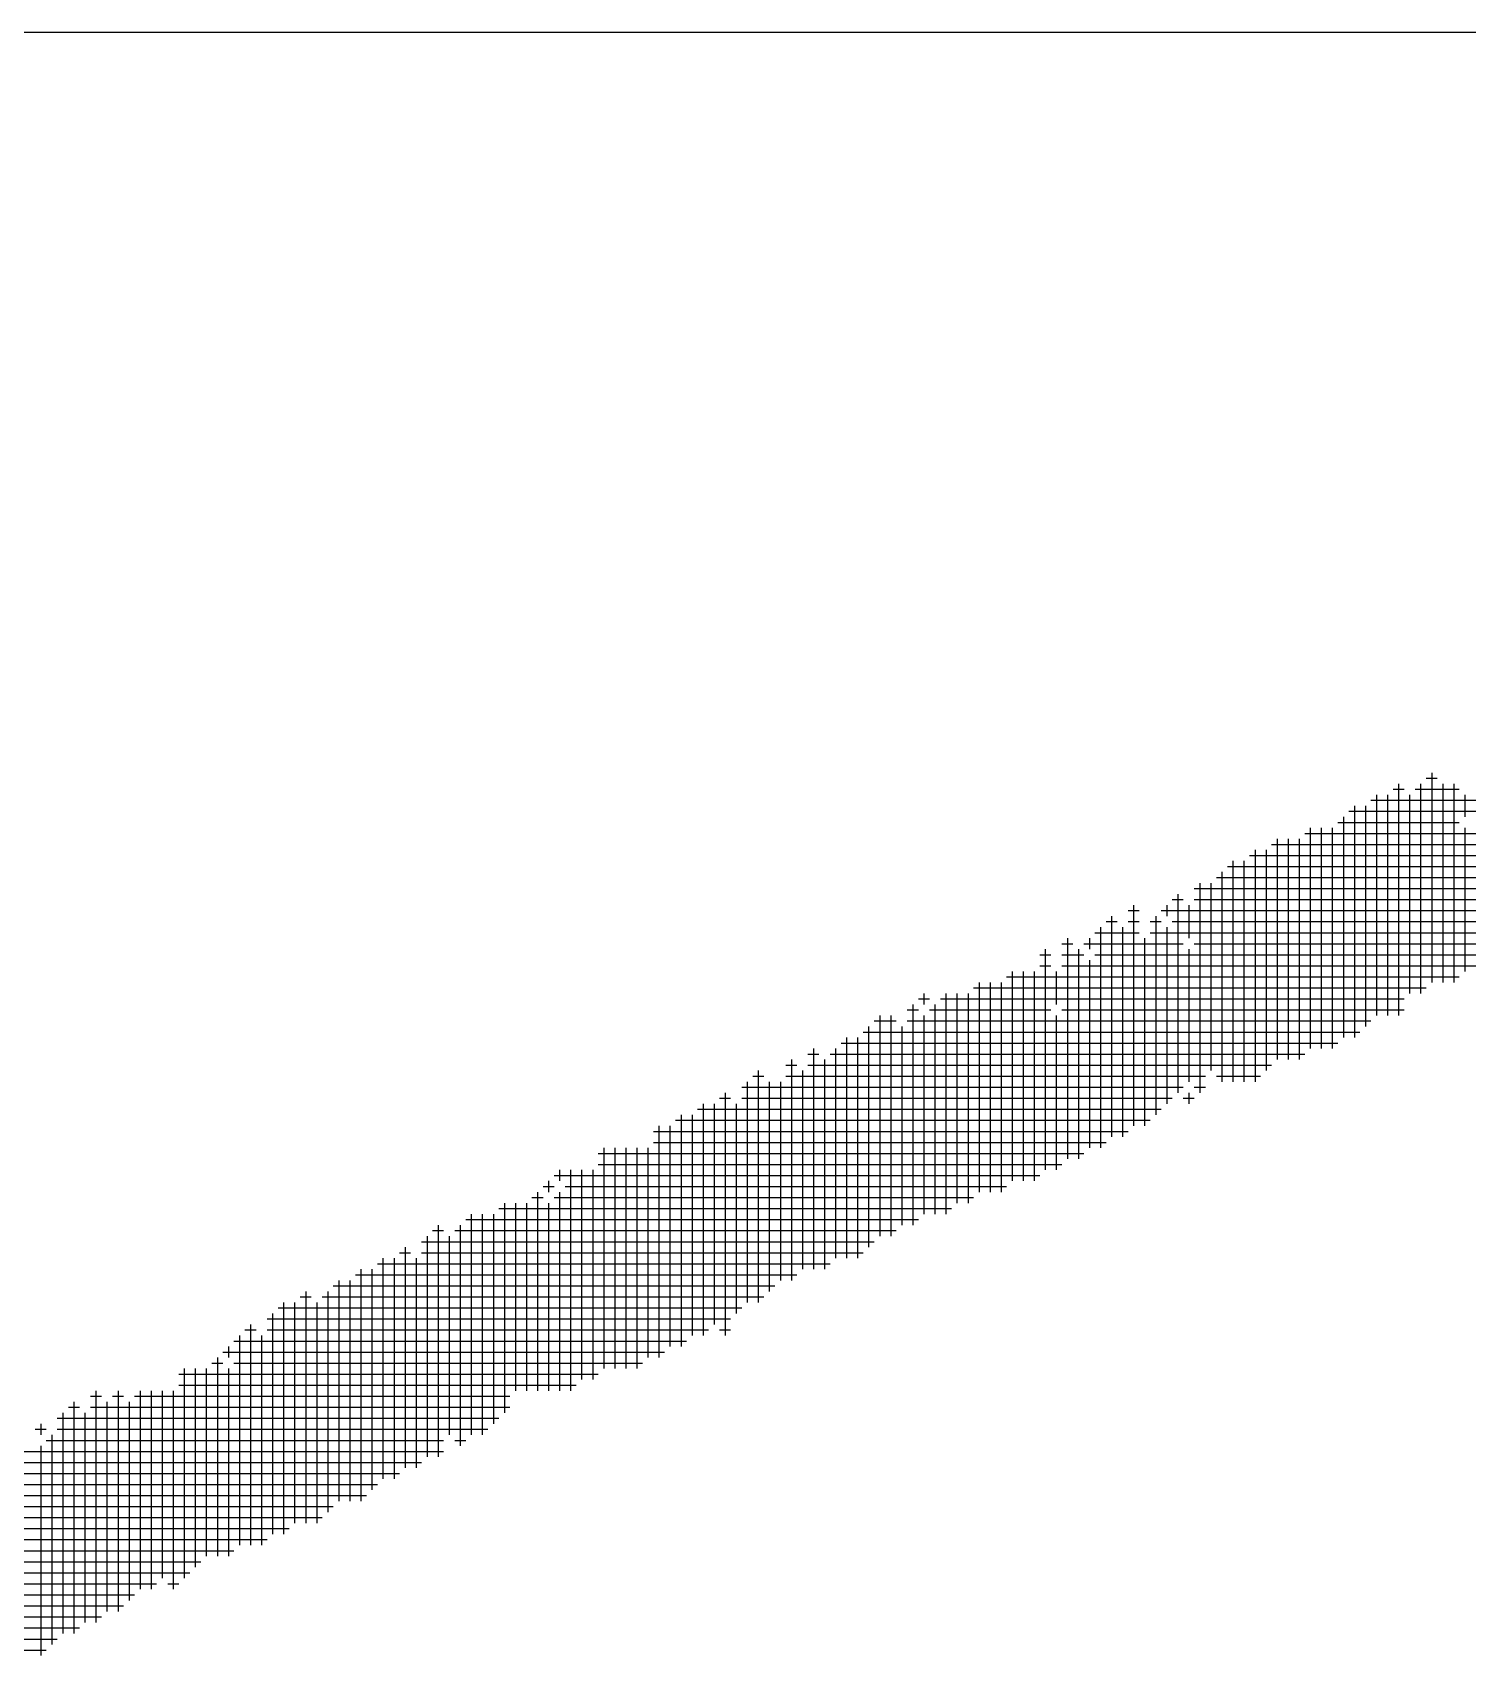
# Model space of a CAD drawing. Header units: feet. Extents: x 0 to 1079770, y 0 to 240000.
# Drawn here: x 972180.8 to 972585.2, y 14742.5 to 15200 of the extents above; entities that cross this region are included whole.
import ezdxf
from ezdxf.enums import TextEntityAlignment as Align

# ---------------------------------------------------------------- set-up
doc = ezdxf.new("R2010")
doc.units = ezdxf.units.FT
doc.header["$LTSCALE"] = 2200
doc.header["$MEASUREMENT"] = 0
for name, color, linetype in [('CX-BORD-LIN1', 4, 'CONTINUOUS'), ('CX-BORD-LIN2', 3, 'CONTINUOUS'), ('CX-BORD-TEX2', 7, 'CONTINUOUS'), ('CX-BORD-TEX3', 6, 'CONTINUOUS'), ('CX-MISC', 2, 'CONTINUOUS')]:
    doc.layers.add(name, color=color, linetype=linetype)
doc.styles.add('TB_TEXT', font='')
doc.styles.add('TB_WBTXT', font='')
doc.styles.add('TB_WMTXT', font='')
doc.styles.get('TB_TEXT').set_extended_font_data('DotumChe')
doc.styles.get('TB_WBTXT').set_extended_font_data('Dotum')
doc.styles.get('TB_WMTXT').set_extended_font_data('DotumChe')

# ---------------------------------------------------------------- blocks, each defined once
blk = doc.blocks.new('CXBLKA1-KHCA-1')
at = {"layer": 'CX-BORD-LIN2'}
blk.add_lwpolyline([(558, 12), (270, 12)], dxfattribs=at)
at = {"layer": 'CX-BORD-LIN1', "style": 'TB_TEXT'}
for tag, p in [('TR_RCON5', (342.3033, 33)), ('TR_RCON4', (342.3033, 27)), ('TR_RCON3', (342.3033, 21)), ('TR_RCON2', (342.3033, 15)), ('TR_RCON1', (342.3033, 9))]:
    blk.add_attdef(tag, text='', height=3.5, dxfattribs=at).set_placement(p, align=Align.MIDDLE_LEFT)
for tag, height, p in [('TR_DGN5', 3.5, (451.1185, 33)), ('TR_CHK5', 3.5, (491.1185, 33)), ('TR_RDAT5', 3.5, (317.5, 33)), ('TR_APP5', 3.5, (531.1185, 33)), ('TR_RNUM5', 3, (285.1051, 32.6366)), ('TR_DGN4', 3.5, (451.1185, 27)), ('TR_CHK4', 3.5, (491.1185, 27)), ('TR_RDAT4', 3.5, (317.5, 27)), ('TR_APP4', 3.5, (531.1185, 27)), ('TR_RNUM4', 3, (285.1051, 26.6366)), ('TR_DGN3', 3.5, (451.1185, 21)), ('TR_CHK3', 3.5, (491.1185, 21)), ('TR_RDAT3', 3.5, (317.5, 21)), ('TR_APP3', 3.5, (531.1185, 21)), ('TR_RNUM3', 3, (285.1051, 20.6366)), ('TR_DGN2', 3.5, (451.1185, 15)), ('TR_CHK2', 3.5, (491.1185, 15)), ('TR_RDAT2', 3.5, (317.5, 15)), ('TR_APP2', 3.5, (531.1185, 15)), ('TR_RNUM2', 3, (285.1051, 14.6366)), ('TR_DGN1', 3.5, (451.1185, 9)), ('TR_CHK1', 3.5, (491.1185, 9)), ('TR_RDAT1', 3.5, (317.5, 9)), ('TR_APP1', 3.5, (531.1185, 9)), ('TR_RNUM1', 3, (285.1051, 8.6366))]:
    blk.add_attdef(tag, text='', height=height, dxfattribs=at).set_placement(p, align=Align.MIDDLE_CENTER)
at = {"layer": 'CX-BORD-LIN2', "style": 'TB_TEXT'}
blk.add_attdef('TD_VERSION', text='', height=3, rotation=90, dxfattribs=at).set_placement((800.5, 48.0149), align=Align.MIDDLE_CENTER)
at = {"layer": 'CX-BORD-TEX2', "style": 'TB_WMTXT'}
for tag, height, p in [('TB_CNAME', 5, (15.3448, 531.8324)), ('TB_CSCOP', 4, (16.6346, 523.8324))]:
    blk.add_attdef(tag, text='', height=height, dxfattribs=at).set_placement(p, align=Align.BOTTOM_LEFT)
at = {"layer": 'CX-BORD-TEX2', "style": 'TB_WBTXT'}
for tag, height, p in [('TB_MTITIL', 10, (398, 533.3264)), ('TB_STITL', 7, (398, 518.3264))]:
    blk.add_attdef(tag, text='', height=height, dxfattribs=at).set_placement(p, align=Align.MIDDLE_CENTER)
at = {"layer": 'CX-BORD-TEX3', "style": 'TB_TEXT'}
for tag, height, p in [('TD_LNDST', 4.5, (215, 31.5)), ('TD_DSECT', 4.5, (605.5, 31.5)), ('TD_DDIST', 4.5, (654.5, 31.5)), ('TD_DNAME_TOP', 4.5, (755, 27.957)), ('TD_CSECT', 4.5, (605.5, 22.5)), ('TD_CDIST', 4.5, (654.5, 22.5)), ('TD_DNAME_MAIN', 4.5, (755, 21.4731)), ('TD_DNAME_BOT', 3, (755, 15.2489)), ('TD_HSCAL', 4.5, (620.8841, 13.7484)), ('TD_VSCAL', 4.5, (656.8615, 13.7484)), ('TD_CCOMP', 4.5, (215, 13.5927)), ('TD_CSTEP', 4.5, (250.744, 5.125)), ('TD_FIELD', 4.5, (180, 5.125)), ('TD_DWGNO', 4.5, (755, 5.0017)), ('TD_DWGCODE', 4.5, (637, 4.7908))]:
    blk.add_attdef(tag, text='', height=height, dxfattribs=at).set_placement(p, align=Align.MIDDLE_CENTER)
for tag, height, width, p in [('TD_DCOMP', 4.5, 0.95, (215, 22.5875)), ('TD_CNAME', 5, 0.78, (65, 7.5956))]:
    blk.add_attdef(tag, text='', height=height, dxfattribs=dict(at, width=width)).set_placement(p, align=Align.MIDDLE_CENTER)

msp = doc.modelspace()

# ---------------------------------------------------------------- linework, layer by layer
at = {"layer": 'CX-MISC'}
for p, q in [((972575.08, 14991.37), (972575.08, 14932.27)), ((972564.19, 14986.71), (972567.3, 14986.71)), ((972565.74, 14988.26), (972565.74, 14922.94)), ((972570.41, 14986.71), (972582.85, 14986.71)), ((972571.96, 14988.26), (972571.96, 14929.16)), ((972573.52, 14989.82), (972576.63, 14989.82)), ((972578.19, 14988.26), (972578.19, 14932.27)), ((972581.3, 14988.26), (972581.3, 14932.27)), ((972553.3, 14982.04), (972553.3, 14916.72)), ((972556.41, 14982.04), (972556.41, 14919.83)), ((972557.97, 14983.6), (972688.6, 14983.6)), ((972559.52, 14985.15), (972559.52, 14922.94)), ((972562.63, 14985.15), (972562.63, 14922.94)), ((972568.85, 14985.15), (972568.85, 14929.16)), ((972584.41, 14985.15), (972584.41, 14978.93)), ((972548.64, 14977.37), (972582.85, 14977.37)), ((972550.19, 14978.93), (972550.19, 14916.72)), ((972551.75, 14980.48), (972685.49, 14980.48)), ((972531.53, 14972.71), (972531.53, 14910.5)), ((972534.64, 14972.71), (972534.64, 14910.5)), ((972537.75, 14972.71), (972537.75, 14910.5)), ((972539.31, 14974.26), (972676.16, 14974.26)), ((972540.86, 14975.82), (972540.86, 14913.61)), ((972543.97, 14975.82), (972543.97, 14913.61)), ((972547.08, 14975.82), (972547.08, 14913.61)), ((972584.41, 14975.82), (972584.41, 14935.38)), ((972525.31, 14969.6), (972525.31, 14904.28)), ((972528.42, 14969.6), (972528.42, 14907.39)), ((972529.97, 14971.15), (972666.83, 14971.15)), ((972517.53, 14964.93), (972654.39, 14964.93)), ((972519.09, 14966.49), (972519.09, 14904.28)), ((972522.2, 14966.49), (972522.2, 14904.28)), ((972523.75, 14968.04), (972660.61, 14968.04)), ((972509.76, 14960.27), (972509.76, 14901.17)), ((972512.87, 14960.27), (972512.87, 14907.39)), ((972514.42, 14961.82), (972648.17, 14961.82)), ((972515.98, 14963.38), (972515.98, 14904.28)), ((972501.98, 14955.6), (972505.09, 14955.6)), ((972503.54, 14957.16), (972503.54, 14901.17)), ((972508.2, 14958.71), (972641.95, 14958.71)), ((972508.2, 14955.6), (972635.73, 14955.6)), ((972484.87, 14950.94), (972484.87, 14888.73)), ((972489.54, 14952.49), (972492.65, 14952.49)), ((972491.09, 14954.05), (972491.09, 14891.84)), ((972497.32, 14950.94), (972497.32, 14894.95)), ((972498.87, 14952.49), (972626.4, 14952.49)), ((972500.43, 14954.05), (972500.43, 14950.94)), ((972506.65, 14954.05), (972506.65, 14944.72)), ((972480.21, 14946.27), (972492.65, 14946.27)), ((972481.76, 14947.83), (972481.76, 14885.62)), ((972483.32, 14949.38), (972486.43, 14949.38)), ((972487.98, 14947.83), (972487.98, 14888.73)), ((972489.54, 14949.38), (972492.65, 14949.38)), ((972495.76, 14949.38), (972498.87, 14949.38)), ((972495.76, 14946.27), (972607.73, 14946.27)), ((972500.43, 14947.83), (972500.43, 14898.06)), ((972501.98, 14949.38), (972617.07, 14949.38)), ((972466.21, 14941.6), (972466.21, 14879.4)), ((972470.88, 14943.16), (972473.99, 14943.16)), ((972472.43, 14944.72), (972472.43, 14882.51)), ((972475.54, 14941.6), (972475.54, 14882.51)), ((972477.1, 14943.16), (972505.09, 14943.16)), ((972478.65, 14944.72), (972478.65, 14941.6)), ((972494.2, 14944.72), (972494.2, 14891.84)), ((972506.65, 14941.6), (972506.65, 14904.28)), ((972508.2, 14943.16), (972601.51, 14943.16)), ((972464.66, 14940.05), (972467.77, 14940.05)), ((972464.66, 14936.94), (972467.77, 14936.94)), ((972470.88, 14940.05), (972477.1, 14940.05)), ((972470.88, 14936.94), (972589.07, 14936.94)), ((972478.65, 14938.49), (972478.65, 14885.62)), ((972480.21, 14940.05), (972592.18, 14940.05)), ((972447.55, 14932.27), (972447.55, 14873.18)), ((972450.66, 14932.27), (972450.66, 14873.18)), ((972453.77, 14932.27), (972453.77, 14873.18)), ((972455.32, 14933.83), (972582.85, 14933.83)), ((972456.88, 14935.38), (972456.88, 14876.29)), ((972459.99, 14935.38), (972459.99, 14876.29)), ((972463.1, 14935.38), (972463.1, 14876.29)), ((972469.32, 14935.38), (972469.32, 14926.05)), ((972430.44, 14927.61), (972433.55, 14927.61)), ((972432, 14929.16), (972432, 14926.05)), ((972436.66, 14927.61), (972567.3, 14927.61)), ((972438.22, 14929.16), (972438.22, 14866.96)), ((972441.33, 14929.16), (972441.33, 14870.07)), ((972444.44, 14929.16), (972444.44, 14870.07)), ((972445.99, 14930.72), (972573.52, 14930.72)), ((972419.56, 14922.94), (972419.56, 14860.73)), ((972422.67, 14922.94), (972422.67, 14860.73)), ((972427.33, 14924.5), (972430.44, 14924.5)), ((972428.89, 14926.05), (972428.89, 14863.84)), ((972432, 14922.94), (972432, 14866.96)), ((972433.55, 14924.5), (972467.77, 14924.5)), ((972435.11, 14926.05), (972435.11, 14866.96)), ((972469.32, 14922.94), (972469.32, 14879.4)), ((972470.88, 14924.5), (972567.3, 14924.5)), ((972414.89, 14918.28), (972554.86, 14918.28)), ((972416.44, 14919.83), (972416.44, 14857.62)), ((972418, 14921.39), (972424.22, 14921.39)), ((972425.78, 14919.83), (972425.78, 14863.84)), ((972427.33, 14921.39), (972557.97, 14921.39)), ((972400.89, 14913.61), (972400.89, 14851.4)), ((972407.11, 14913.61), (972407.11, 14854.51)), ((972408.67, 14915.17), (972548.64, 14915.17)), ((972410.22, 14916.72), (972410.22, 14854.51)), ((972413.33, 14916.72), (972413.33, 14854.51)), ((972393.12, 14908.95), (972396.23, 14908.95)), ((972394.67, 14910.5), (972394.67, 14848.29)), ((972399.34, 14912.06), (972402.45, 14912.06)), ((972399.34, 14908.95), (972529.97, 14908.95)), ((972404, 14910.5), (972404, 14851.4)), ((972405.56, 14912.06), (972539.31, 14912.06)), ((972382.23, 14904.28), (972382.23, 14842.07)), ((972383.79, 14905.84), (972386.9, 14905.84)), ((972385.34, 14907.39), (972385.34, 14842.07)), ((972388.45, 14904.28), (972388.45, 14845.18)), ((972391.56, 14904.28), (972391.56, 14848.29)), ((972393.12, 14905.84), (972511.31, 14905.84)), ((972397.78, 14907.39), (972397.78, 14851.4)), ((972514.42, 14905.84), (972526.86, 14905.84)), ((972374.45, 14899.61), (972377.56, 14899.61)), ((972376.01, 14901.17), (972376.01, 14832.74)), ((972380.68, 14902.72), (972505.09, 14902.72)), ((972380.68, 14899.61), (972501.98, 14899.61)), ((972505.09, 14899.61), (972508.2, 14899.61)), ((972506.65, 14901.17), (972506.65, 14898.06)), ((972508.2, 14902.72), (972511.31, 14902.72)), ((972363.57, 14894.95), (972363.57, 14829.63)), ((972366.68, 14894.95), (972366.68, 14832.74)), ((972368.23, 14896.5), (972498.87, 14896.5)), ((972369.79, 14898.06), (972369.79, 14832.74)), ((972372.9, 14898.06), (972372.9, 14835.85)), ((972379.12, 14898.06), (972379.12, 14838.96)), ((972357.35, 14891.84), (972357.35, 14826.52)), ((972360.46, 14891.84), (972360.46, 14829.63)), ((972362.01, 14893.39), (972495.76, 14893.39)), ((972355.79, 14890.28), (972489.54, 14890.28)), ((972355.79, 14887.17), (972483.32, 14887.17)), ((972340.24, 14884.06), (972477.1, 14884.06)), ((972341.8, 14885.62), (972341.8, 14823.41)), ((972344.91, 14885.62), (972344.91, 14823.41)), ((972348.02, 14885.62), (972348.02, 14823.41)), ((972351.13, 14885.62), (972351.13, 14823.41)), ((972354.24, 14885.62), (972354.24, 14826.52)), ((972327.8, 14877.84), (972464.66, 14877.84)), ((972329.35, 14879.4), (972329.35, 14876.29)), ((972332.46, 14879.4), (972332.46, 14817.19)), ((972335.57, 14879.4), (972335.57, 14820.3)), ((972338.68, 14879.4), (972338.68, 14820.3)), ((972340.24, 14880.95), (972470.88, 14880.95)), ((972323.13, 14873.18), (972323.13, 14817.19)), ((972324.69, 14874.73), (972327.8, 14874.73)), ((972326.24, 14876.29), (972326.24, 14873.18)), ((972329.35, 14873.18), (972329.35, 14817.19)), ((972330.91, 14874.73), (972455.32, 14874.73)), ((972312.25, 14868.51), (972439.77, 14868.51)), ((972313.8, 14870.07), (972313.8, 14810.97)), ((972316.91, 14870.07), (972316.91, 14817.19)), ((972320.02, 14870.07), (972320.02, 14817.19)), ((972321.58, 14871.62), (972324.69, 14871.62)), ((972326.24, 14870.07), (972326.24, 14817.19)), ((972327.8, 14871.62), (972445.99, 14871.62)), ((972295.14, 14863.84), (972295.14, 14798.53)), ((972301.36, 14863.84), (972301.36, 14801.64)), ((972302.92, 14865.4), (972430.44, 14865.4)), ((972304.47, 14866.96), (972304.47, 14804.75)), ((972307.58, 14866.96), (972307.58, 14804.75)), ((972310.69, 14866.96), (972310.69, 14807.86)), ((972290.47, 14859.18), (972418, 14859.18)), ((972292.03, 14860.73), (972292.03, 14798.53)), ((972293.58, 14862.29), (972296.69, 14862.29)), ((972298.25, 14860.73), (972298.25, 14804.75)), ((972299.8, 14862.29), (972424.22, 14862.29)), ((972279.59, 14854.51), (972279.59, 14792.31)), ((972282.7, 14854.51), (972282.7, 14792.31)), ((972284.25, 14856.07), (972287.36, 14856.07)), ((972285.81, 14857.62), (972285.81, 14795.42)), ((972288.92, 14854.51), (972288.92, 14795.42)), ((972290.47, 14856.07), (972414.89, 14856.07)), ((972271.81, 14849.85), (972396.23, 14849.85)), ((972273.37, 14851.4), (972273.37, 14786.08)), ((972276.48, 14851.4), (972276.48, 14789.2)), ((972278.03, 14852.96), (972405.56, 14852.96)), ((972257.81, 14845.18), (972257.81, 14779.86)), ((972264.04, 14845.18), (972264.04, 14782.97)), ((972265.59, 14846.74), (972390.01, 14846.74)), ((972267.15, 14848.29), (972267.15, 14786.08)), ((972270.26, 14848.29), (972270.26, 14786.08)), ((972250.04, 14840.52), (972380.68, 14840.52)), ((972251.59, 14842.07), (972251.59, 14776.75)), ((972254.7, 14842.07), (972254.7, 14779.86)), ((972256.26, 14843.63), (972259.37, 14843.63)), ((972260.92, 14842.07), (972260.92, 14779.86)), ((972262.48, 14843.63), (972386.9, 14843.63)), ((972242.26, 14835.85), (972242.26, 14773.64)), ((972246.93, 14837.41), (972377.56, 14837.41)), ((972248.48, 14838.96), (972248.48, 14776.75)), ((972237.6, 14831.19), (972365.12, 14831.19)), ((972239.15, 14832.74), (972239.15, 14773.64)), ((972240.71, 14834.3), (972243.82, 14834.3)), ((972245.37, 14832.74), (972245.37, 14773.64)), ((972246.93, 14834.3), (972371.34, 14834.3)), ((972374.45, 14834.3), (972377.56, 14834.3)), ((972232.93, 14826.52), (972232.93, 14770.53)), ((972234.49, 14828.08), (972358.9, 14828.08)), ((972236.04, 14829.63), (972236.04, 14826.52)), ((972222.04, 14821.85), (972340.24, 14821.85)), ((972223.6, 14823.41), (972223.6, 14764.31)), ((972226.71, 14823.41), (972226.71, 14767.42)), ((972229.82, 14823.41), (972229.82, 14770.53)), ((972231.38, 14824.96), (972234.49, 14824.96)), ((972236.04, 14823.41), (972236.04, 14770.53)), ((972237.6, 14824.96), (972352.68, 14824.96)), ((972198.72, 14817.19), (972198.72, 14751.87)), ((972204.94, 14817.19), (972204.94, 14754.98)), ((972211.16, 14817.19), (972211.16, 14761.2)), ((972214.27, 14817.19), (972214.27, 14761.2)), ((972217.38, 14817.19), (972217.38, 14764.31)), ((972220.49, 14817.19), (972220.49, 14761.2)), ((972222.04, 14818.74), (972334.02, 14818.74)), ((972192.5, 14814.08), (972192.5, 14748.76)), ((972197.16, 14815.63), (972200.27, 14815.63)), ((972201.83, 14814.08), (972201.83, 14754.98)), ((972203.38, 14815.63), (972206.49, 14815.63)), ((972208.05, 14814.08), (972208.05, 14758.09)), ((972209.6, 14815.63), (972315.36, 14815.63)), ((972187.83, 14809.41), (972312.25, 14809.41)), ((972189.39, 14810.97), (972189.39, 14748.76)), ((972190.94, 14812.52), (972194.05, 14812.52)), ((972195.61, 14810.97), (972195.61, 14751.87)), ((972197.16, 14812.52), (972315.36, 14812.52)), ((972181.61, 14806.3), (972184.72, 14806.3)), ((972183.16, 14807.86), (972183.16, 14804.75)), ((972186.28, 14804.75), (972186.28, 14745.65)), ((972187.83, 14806.3), (972309.14, 14806.3)), ((972172.28, 14800.08), (972296.69, 14800.08)), ((972183.16, 14801.64), (972183.16, 14742.54)), ((972184.72, 14803.19), (972296.69, 14803.19)), ((972299.8, 14803.19), (972302.92, 14803.19)), ((972162.95, 14796.97), (972290.47, 14796.97)), ((972153.62, 14790.75), (972278.03, 14790.75)), ((972159.84, 14793.86), (972284.25, 14793.86)), ((972150.51, 14787.64), (972274.92, 14787.64)), ((972131.84, 14781.42), (972262.48, 14781.42)), ((972138.06, 14784.53), (972265.59, 14784.53)), ((972122.51, 14778.31), (972253.15, 14778.31)), ((972113.18, 14772.09), (972237.6, 14772.09)), ((972122.51, 14775.2), (972246.93, 14775.2)), ((972103.85, 14768.98), (972228.27, 14768.98)), ((972094.52, 14762.76), (972215.82, 14762.76)), ((972097.63, 14765.87), (972225.16, 14765.87)), ((972218.93, 14762.76), (972222.04, 14762.76)), ((972041.64, 14759.65), (972209.6, 14759.65)), ((972041.64, 14756.54), (972206.49, 14756.54)), ((972047.86, 14753.43), (972200.27, 14753.43)), ((972050.97, 14750.32), (972194.05, 14750.32)), ((972054.08, 14747.2), (972187.83, 14747.2)), ((972057.19, 14744.09), (972184.72, 14744.09))]:
    msp.add_line(p, q, dxfattribs=at)

# ---------------------------------------------------------------- block references
at = {"layer": 'CX-MISC', "xscale": 400, "yscale": 400, "zscale": 400}
msp.add_blockref('CXBLKA1-KHCA-1', (753370.46, 10400), dxfattribs=at)

doc.saveas('drawing.dxf')
